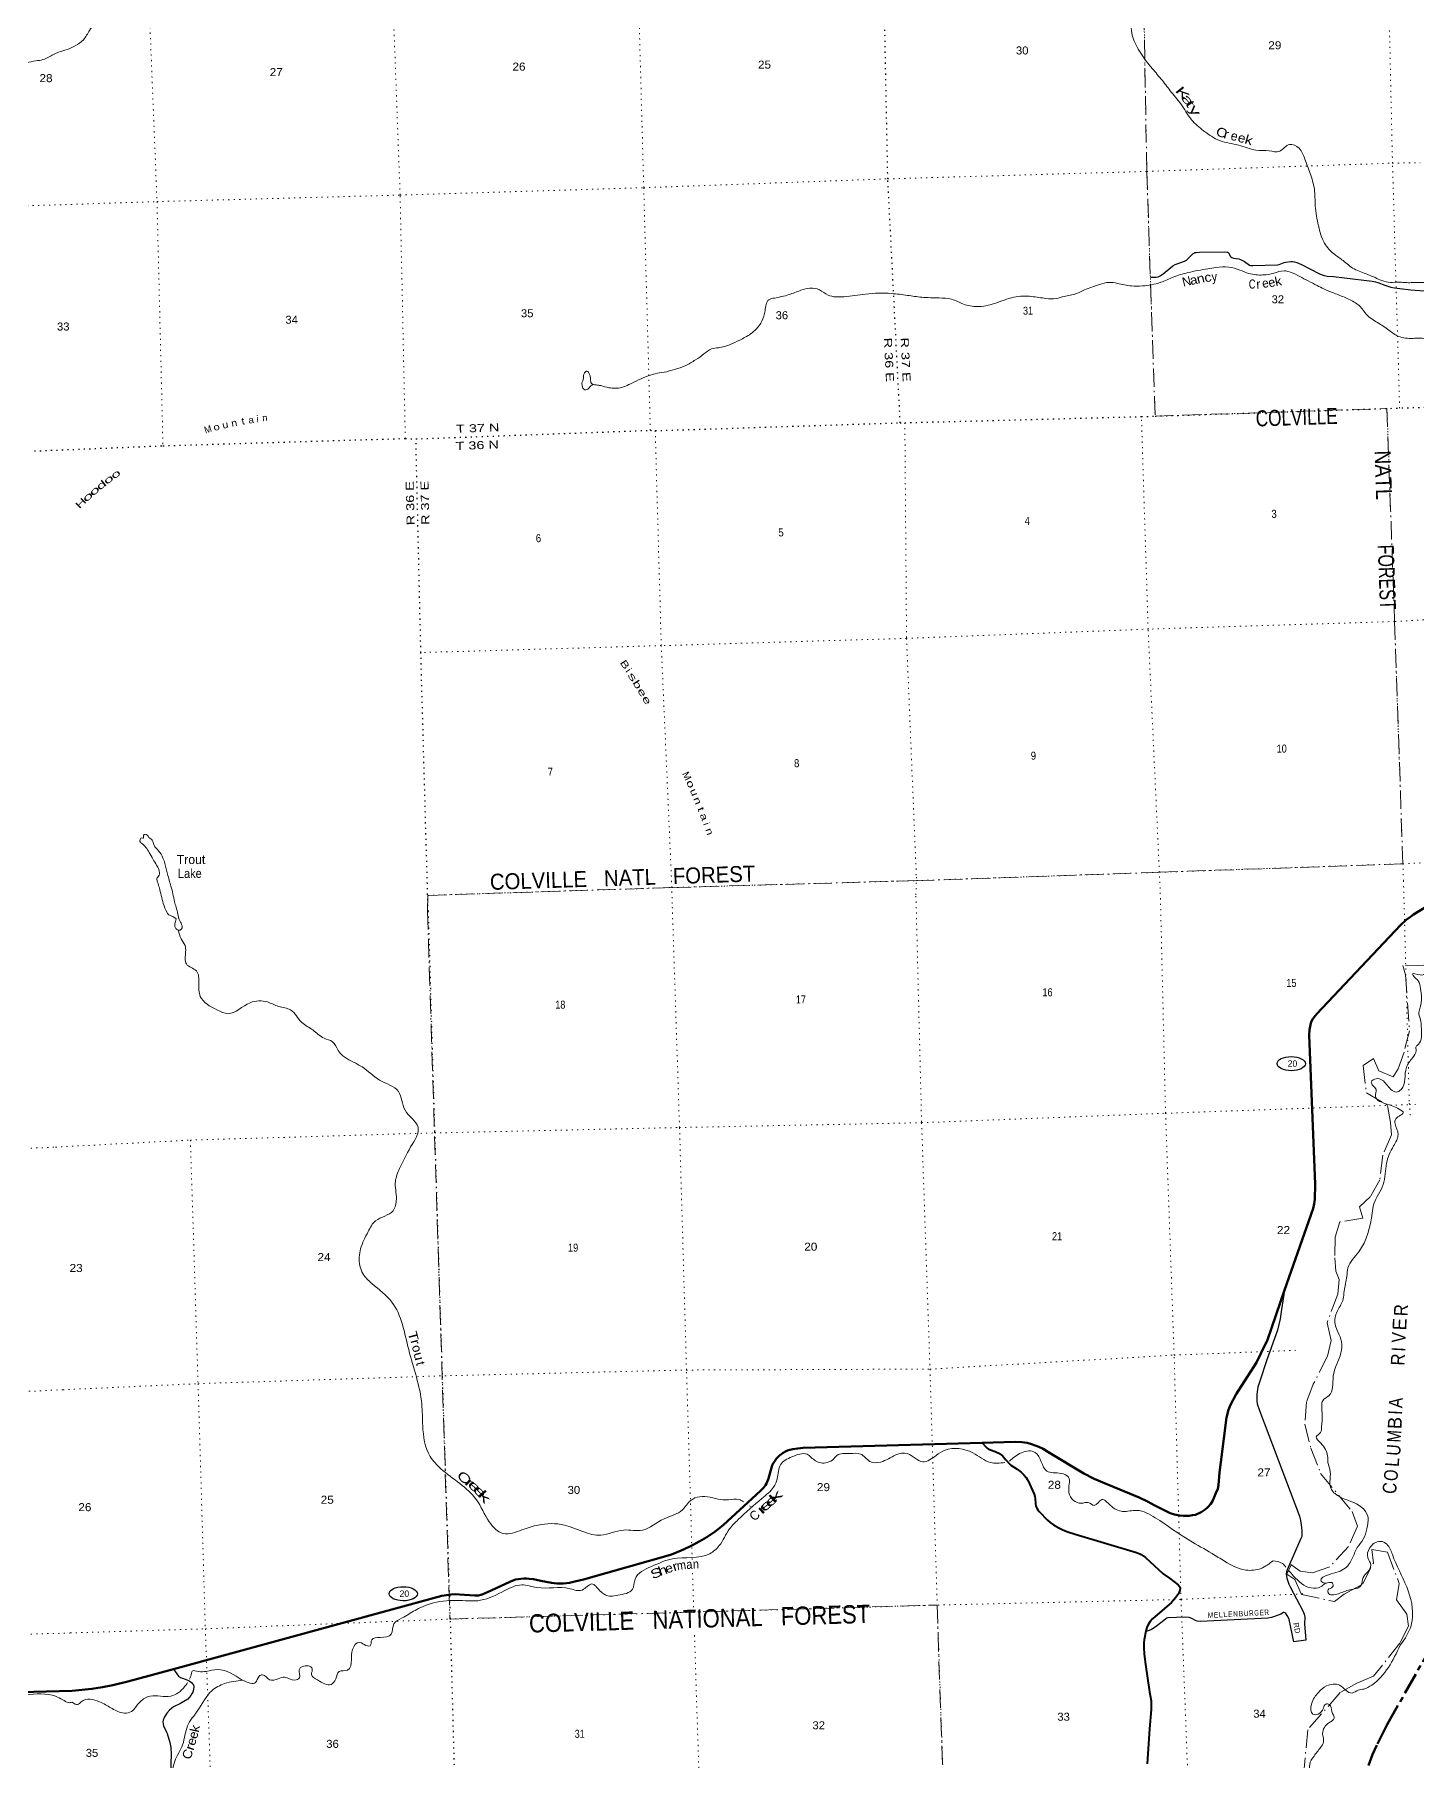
# Model space of a CAD drawing. Header units: feet. Extents: x 485078 to 733631, y 372822 to 564222.
# Drawn here: x 670811 to 701063, y 405261 to 443034 of the extents above; entities that cross this region are included whole.
import ezdxf
from ezdxf.enums import TextEntityAlignment as Align

# ---------------------------------------------------------------- set-up
doc = ezdxf.new("R2010")
doc.units = ezdxf.units.FT
doc.header["$LTSCALE"] = 80
for name, pattern in [('DOT_DASHED', [7.7, 5, -1.2, 0.3, -1.2]), ('DOTTED', [1.5, 0.3, -1.2]), ('LONG_DASH_SHORT_DASH', [9.9, 6, -1.2, 1.5, -1.2])]:
    doc.linetypes.add(name, pattern=pattern)
for name, color, linetype, lineweight in [('11', 7, 'LONG_DASH_SHORT_DASH', 60), ('17', 7, 'Continuous', 25), ('23', 7, 'Continuous', 70), ('26', 7, 'Continuous', 40), ('29', 7, 'Continuous', 25), ('30', 7, 'Continuous', 25), ('39', 7, 'Continuous', 13), ('41', 7, 'Continuous', 13), ('44', 7, 'DOT_DASHED', 13), ('6', 7, 'DOTTED', 25), ('61', 7, 'Continuous', 13), ('7', 7, 'DOTTED', 13)]:
    doc.layers.add(name, color=color, linetype=linetype, lineweight=lineweight)
doc.layers.add('42', color=7, linetype='Continuous')

msp = doc.modelspace()

# ---------------------------------------------------------------- linework, layer by layer
at = {"layer": '11'}
msp.add_lwpolyline([(702103.57, 409215.45), (701414.95, 407860.68), (700402.86, 406071.72), (700171.7, 405618.33), (700078.65, 405415.49), (699988.81, 405173.09)], dxfattribs=at)
at = {"layer": '17'}
for centre in [(698302.44, 420524.32), (678875.44, 408929.49)]:
    msp.add_ellipse(centre, major_axis=(309.24, -1), ratio=0.500121, dxfattribs=at)
at = {"layer": '23'}
for points in [[(698157.31, 415569.97), (698778.07, 417357.05), (698805.64, 417455.59), (698820.29, 417556.51), (698824.05, 417888.16), (698693.77, 421150.9), (698700.96, 421264.55), (698719.16, 421372.06), (698737.52, 421440.79), (698774.07, 421507.29), (698859.07, 421611.01), (700692.11, 423553.45), (700815.77, 423666.55), (700906.68, 423739.3), (700979.51, 423789.02), (701407.41, 424051.29), (701473.27, 424098.42), (701529.49, 424150.18), (701586.26, 424209.81), (701627.56, 424256.14)], [(696760.74, 411809.63), (696885.87, 412786.69), (696929.75, 412955), (696972.08, 413064.37), (697094.15, 413292.65), (697540.81, 413988.13), (697637.73, 414181.25), (697779.72, 414482.94), (698157.31, 415569.97)], [(673847.44, 407277.76), (679719.75, 408880.59), (679820.7, 408901.65), (679924.59, 408915.41), (680023.41, 408919.94), (680110.34, 408915.26), (680442.25, 408889.43), (680483.66, 408888.35), (680525.2, 408891.68), (680573.38, 408904.98), (680600.96, 408914.7), (680796.22, 408997.73), (681206.03, 409192.71), (681292.01, 409226.69), (681335.21, 409238.33), (681390.07, 409247.09), (681513, 409259.94), (681569.49, 409261.6), (681630.02, 409256.75), (681722.35, 409244.98), (681883.78, 409212.26), (682117.37, 409167.13), (682233.28, 409154.37), (682317.2, 409151.88), (682380.21, 409155.28), (682450.95, 409161.02), (682515.75, 409170.99), (682627.28, 409195.49), (682817.56, 409243.99), (684720.71, 409783.67), (684820.33, 409819.41), (685004.77, 409899.21), (685187.54, 409984), (685367.57, 410081.21), (685514.86, 410166.88), (685702.62, 410293.24), (685873.55, 410428.85), (686693.74, 411180.22), (686760.45, 411249.53), (686798.42, 411301.58), (686823.34, 411343.15), (686863.24, 411448.89), (686937.73, 411714.07), (686952.94, 411755.46), (686979.53, 411800.35), (687041.28, 411889.2), (687105.8, 411953.31), (687184.79, 412013.04), (687237.07, 412043.09), (687281.93, 412061.38), (687331.78, 412079.66), (687396.31, 412092.54), (687506.24, 412109.59), (687623.65, 412117.97), (691541.88, 412230.69)], [(691541.88, 412230.69), (692259.03, 412251.32), (692405.34, 412248.41), (692528.23, 412229.56), (692639.62, 412196.87), (692783.31, 412142.66), (692875.56, 412097.12), (692980.48, 412035.73), (693762.51, 411561.28), (693988.35, 411441.11), (694213.25, 411351.23), (694978.32, 411031.9), (695160.2, 410948.27), (695316.8, 410860.73), (695655.28, 410689.56), (695745.07, 410662.31), (695854.64, 410641.32), (695947.78, 410635.71), (696066.8, 410635.94), (696143.84, 410645.69), (696203.66, 410658.99), (696329.93, 410712.19), (696419.66, 410772.04), (696478.94, 410820.89), (696542.61, 410895.07), (696577.82, 410951.4), (696655.09, 411127.71), (696692.15, 411220.94), (696708.21, 411301.24), (696731.71, 411582.99), (696760.74, 411809.63)], [(671631.21, 406805.58), (672065.41, 406847.54), (672298.02, 406884.12), (672524.59, 406931.28), (672853.35, 407006.43), (673847.44, 407277.76)], [(669381.55, 406744.58), (671631.21, 406805.58)]]:
    msp.add_lwpolyline(points, dxfattribs=at)
at = {"layer": '26'}
for points in [[(691541.88, 412230.69), (691619.59, 412140.06), (691647.19, 412114.96), (691670.64, 412099.48), (691724.96, 412077.3), (691824.38, 412038.97), (691930.67, 411991.95), (691950, 411975.31), (691990.88, 411936.73), (692055.46, 411860.31), (692142.03, 411767.28), (692169.05, 411743.62), (692303.85, 411652.03), (692392.9, 411586.54), (692428.02, 411555.16), (692449.84, 411532.6), (692502.03, 411468.56), (692524.61, 411438.44), (692537.33, 411412.83), (692677.65, 411108.35), (692694.86, 411053.36), (692701.49, 411011.71), (692707.15, 410896.22), (692715.28, 410854.82), (692722.81, 410828.46), (692735.35, 410804.61), (692761.7, 410764.45), (692788.5, 410727.7), (692967.6, 410536.84), (693029.5, 410484.56), (693099.74, 410438.12), (693215.14, 410370.34), (693289.15, 410332.69), (693356.21, 410303.89), (693415.84, 410282.48), (693572.96, 410231.76), (694916.55, 409833.1), (694986.28, 409805.53), (695021.4, 409787.96), (695112.59, 409723.77), (695498.18, 409363.36), (695634.99, 409271.86), (695826.51, 409123.94), (695861.81, 409080.08), (695869.34, 409049.95), (695866.83, 408999.75), (695836.73, 408926.95), (695768.99, 408836.58), (695680.31, 408740.13), (695266, 408377.21), (695216.68, 408321.31), (695165.65, 408241.66), (695143.07, 408191.46), (695120.17, 408109.26), (695084.11, 407917.84), (695076.59, 407860.1), (695076.59, 407752.16), (695083.46, 407610.6), (695112.73, 407381.38), (695201.07, 406782.67), (695234.63, 406589.92), (695236.38, 406503.16), (695237.14, 406396.63), (695199.71, 405977.23)], [(695199.71, 405977.23), (695146.37, 405212.14)]]:
    msp.add_lwpolyline(points, dxfattribs=at)
at = {"layer": '29'}
msp.add_line((699468.55, 437710.39), (700071.89, 437637.6), dxfattribs=at)
for points in [[(695224.07, 437728.64), (695348.94, 437730.89), (695389.93, 437737.3), (695436.05, 437755.24), (695502.66, 437797.54), (695666.62, 437941.08), (695712.74, 437975.68), (695763.98, 438002.59), (695968.93, 438079.49), (696009.92, 438101.28), (696091.9, 438182.02), (696150.83, 438234.56), (696179.01, 438253.79), (696195.67, 438263.4), (696220, 438270.45), (696291.74, 438274.29), (696850.24, 438284.55), (696900.2, 438277.5), (696911.73, 438271.73), (696927.1, 438258.91), (696973.21, 438182.02), (696982.18, 438170.49), (697001.4, 438160.87), (697039.82, 438146.13), (697152.55, 438125.63), (697194.82, 438114.09), (697224.29, 438101.28), (697275.52, 438069.24), (697388.25, 437987.21), (697411.31, 437979.53), (697459.98, 437982.09), (698003.11, 437997.47), (698037.7, 438004.52), (698149.14, 438046.81), (698182.45, 438053.86), (698291.33, 438069.24), (698331.04, 438069.24), (698372.03, 438062.84), (698420.71, 438048.74), (698525.75, 438002.59), (698920.29, 437797.54), (698997.15, 437769.35), (699084.26, 437751.4), (699227.72, 437741.15), (699468.55, 437710.39)], [(700071.89, 437637.6), (700144.9, 437625.81), (700193.58, 437612.99), (700352.42, 437554.04), (700477.96, 437510.46), (700557.75, 437492.81), (700675.59, 437477.43), (700916.05, 437448.95), (701210.69, 437428.52)], [(698157.31, 415569.97), (698090.66, 415147.6), (698057.85, 414942.39), (698000.43, 414696.15), (697766.7, 414048.49), (697604.45, 413559.81), (697571.84, 413450.54), (697547.23, 413294.58), (697547.23, 413150.94), (697557.08, 413085.76), (697607.13, 412935.24), (698480.41, 410629.61), (698506.97, 410532.5), (698528.87, 410375.97), (698535.68, 410306.77), (698535.68, 410237), (698531.58, 410183.65), (698514.37, 410135.1), (698209.1, 409455.31), (698196.3, 409411.05), (698191.16, 409362.82), (698194.24, 409312.55), (698207.45, 409269.3), (698249.61, 409140.18), (698276.6, 409080.79), (698555.77, 408559.28), (698584.91, 408482.5), (698595.58, 408414.6), (698594.99, 408269.05), (698617.61, 407911.74), (698359.64, 407879.84), (698255.07, 408368.78), (698230.14, 408431.2), (698181.35, 408494.52), (698158.36, 408515.33), (698141.96, 408519.44), (698132.29, 408517.71), (698074.56, 408480.07), (697936.27, 408430.56), (697869.21, 408410.68), (697787.54, 408394.97), (696319.83, 408320.54), (696242.87, 408326.95), (696205.06, 408341.94), (696128.16, 408391.16), (696069.71, 408411.71), (695979.91, 408420.27), (695604.39, 408401.98), (695581.64, 408395.29), (695559.08, 408382.98), (695477.11, 408314.31), (695324.18, 408199.8), (695247.37, 408146.99), (695189.95, 408122.37), (695119.42, 408106.57)], [(673847.44, 407277.76), (673962.43, 407127.89), (673981.41, 407110.67), (674006.01, 407094.25), (674127.98, 407050.64), (674191.61, 407021.42), (674243.9, 406987.55), (674269.58, 406960.74), (674284.91, 406934.19), (674293.11, 406903.41), (674288.86, 406829.77), (674271.58, 406777.21), (674259.28, 406752.6), (674228.51, 406703.33), (674195.91, 406657.94), (674160.84, 406623.3), (674074.71, 406569.95), (674002.96, 406526.39), (673852.2, 406454), (673811.27, 406427.2), (673761.97, 406384.23), (673702.5, 406316.51), (673667.63, 406262.36), (673645.08, 406220.06), (673624.57, 406166.71), (673618.42, 406127.72), (673621.38, 406081.44), (673628.68, 406039.48), (673696.31, 405905.19), (673712.76, 405873.26), (673768.44, 405676.32), (673792.73, 405567.51), (673800.73, 405422.32), (673770.2, 404578.71)]]:
    msp.add_lwpolyline(points, dxfattribs=at)
at = {"layer": '39'}
msp.add_line((686451.32, 410853.67), (686502.55, 410820.55), dxfattribs=at)
for points in [[(680956.19, 449049.5), (680682.26, 448962.34), (680619.84, 448953.93), (680414.4, 448928.03), (680186.02, 448866.86), (680027.36, 448781.98), (679935.62, 448640.91), (679829.5, 448452.75), (679662.44, 448323.03), (679525.64, 448301.72), (679355.34, 448414.77), (679208.9, 448433.59), (679165.67, 448294.33), (679142.87, 448097.14), (679048.73, 448018.72), (678944.01, 447899.43), (678834.16, 447703.03), (678766.37, 447570.96), (678672.77, 447478.39), (678451.32, 447500.47), (678231.03, 447492.23), (678024.25, 447395.44), (677929.79, 447167.23), (677857.94, 446929.75), (677832.73, 446689.96), (677669.64, 446562.41), (677409.46, 446485.88), (677127.28, 446297.21), (676977.72, 446186.36), (676744.83, 446084.54), (676534.17, 445983.55), (676414.3, 445942.63), (676276.95, 445882.85), (676239.01, 445869.28), (675990.35, 445809.38), (675731.5, 445803.74), (675568.42, 445781.45), (675385.9, 445685.56), (675209.52, 445587.88), (675004.53, 445444.6), (674830.4, 445340.93), (674670.21, 445401.73), (674525.09, 445491.44), (674272.86, 445471.88), (674044.33, 445467.38), (673870.13, 445418.36), (673747.99, 445225.55), (673730.79, 444988.09), (673676.75, 444814.02), (673460.32, 444599.46), (673261.08, 444411.86), (673208.84, 444349.19), (673154.81, 444280.37), (672924.17, 444172.56), (672683.11, 444019.83), (672543.5, 443913.41), (672376.28, 443735.1), (672270.78, 443530.77), (672223.97, 443379.23), (672117.08, 443263.91), (672013.14, 443124.41), (671879.26, 442921.04), (671702.25, 442786.9), (671523.16, 442707.33), (671337.14, 442649.77), (671116.84, 442536.28), (670995.26, 442487.2), (670836.54, 442456.97), (670639.72, 442417.22), (670553.97, 442395.23)], [(693235.21, 447887.48), (693260.53, 447702.21), (693272.17, 447504.28), (693274.16, 447188.6), (693402.38, 446905.97), (693521.44, 446651.34), (693640.09, 446248.93), (693710.09, 445954), (693783.68, 445723.98), (693906.07, 445435.07), (694049.38, 445181.34), (694219.9, 444956.97), (694429.27, 444669.28), (694595.42, 444347.59), (694721.38, 443965.7), (694791.98, 443444.1), (694824.35, 443022.27), (694979.39, 442673.85), (695229.48, 442326.96), (695456.27, 442060.17), (695656.32, 441804.52), (695883.81, 441519.53), (696119.76, 441172.11), (696384.02, 440931.01), (696740.47, 440713.59), (697146.99, 440615.45), (697529.64, 440506.29), (697815.69, 440488.65), (698048.57, 440485.22), (698263.58, 440630.9), (698471.27, 440545.56), (698601.75, 440309.57), (698714.9, 439998.04), (698807.13, 439651.32), (698827.22, 439285.71), (698898.53, 438851.17), (699028.45, 438471.45), (699246.23, 438228.61), (699433.7, 438089.88), (699675.5, 437906.64), (699975.6, 437786.3), (700239.02, 437672.68), (700423.39, 437614.8), (700611.49, 437617.79), (700743.25, 437612.6), (700862.87, 437606.95), (700988.25, 437609.62), (701137.96, 437611.17), (701189.38, 437610.13), (701204.92, 437608.76)], [(683034.62, 435383.56), (682967.54, 435338.54), (682930.77, 435294.66), (682851.09, 435261.32), (682807.18, 435298.13), (682790.39, 435366.33), (682784.41, 435416.71), (682810.38, 435478.4), (682819.33, 435561.72), (682842.89, 435633.45), (682894.04, 435671.79), (682953.57, 435597.11), (682973.54, 435498.67), (682995.45, 435402.33), (683018.38, 435384.97), (683097.9, 435369.73), (683195.6, 435355.17), (683375.46, 435309.27), (683656.54, 435315.74), (683814.1, 435376.28), (684024.61, 435481.31), (684255.87, 435572.95), (684387.78, 435616.34), (684580.87, 435647.85), (684813.29, 435709.17), (685045.01, 435788.68), (685270.67, 435920.6), (685454.05, 436046.88), (685619.71, 436160.35), (685770.66, 436182.19), (686026.95, 436254.52), (686235.74, 436351.39), (686475.48, 436485.86), (686600.79, 436595.8), (686721.76, 436766.3), (686789.95, 436993.53), (686875.87, 437233.56), (686995.89, 437270.43), (687312.81, 437345.04), (687576.32, 437439.91), (687772.91, 437485.72), (687978.66, 437450.91), (688169.24, 437336.59), (688520.81, 437299.14), (688986.19, 437355), (689278.77, 437378.09), (689552.3, 437370.1), (689908.07, 437328.76), (690219.22, 437289.8), (690598.31, 437273.61), (690870.67, 437243.32), (691131.75, 437137.71), (691433.34, 437084.22), (691807.23, 437150.83), (692235, 437290.3), (692625.05, 437304.89), (692936.36, 437261.89), (693158.98, 437262.12), (693333.33, 437307.1), (693600.19, 437367.68), (693779.21, 437449.27), (693936.85, 437507.79), (694104.68, 437564.67), (694313.31, 437612.96), (694500.33, 437591.62), (694806.11, 437534.23), (695044.9, 437535.07), (695246.23, 437562.84), (695450.66, 437615.02), (695715.58, 437726.13), (696041.59, 437827.39), (696477.59, 437910.49), (696654.66, 437937.36), (696935.66, 437945.84), (697178.95, 437882.07), (697376.07, 437808.48), (697682.94, 437775.43), (697922.28, 437814.75), (698144.98, 437865.58), (698298.11, 437830.83), (698671.58, 437644.41), (698869.78, 437542.52), (699014.2, 437471.01), (699205.48, 437391.13), (699464.47, 437287.46), (699705.96, 437164.93), (699812.21, 437085.92), (699948.46, 436910.87), (700190.02, 436733.68), (700437.19, 436568.86), (700650.93, 436431.12), (700800.01, 436396.21), (700966.28, 436388.26), (701105.73, 436393.48), (701231.28, 436389.62), (701243.44, 436390.34)], [(673908.52, 423691.78), (673875.08, 423715.84), (673835.06, 423744.94), (673763.24, 423770.59), (673710.39, 423829.34), (673627.79, 424030.68), (673582.64, 424205.09), (673541.93, 424369.54), (673502.69, 424495.59), (673487.85, 424565.88), (673535.35, 424646.6), (673530.7, 424767.87), (673482.37, 424867.27), (673404.73, 424991.88), (673319.86, 425146.59), (673244.94, 425253.09), (673150.28, 425346.71), (673125.25, 425366.01), (673126.42, 425440.95), (673155.89, 425464.31), (673194.59, 425457.66), (673192.42, 425514.26), (673229.82, 425541.97), (673313.37, 425474.25), (673382.39, 425416.11), (673399.87, 425382.35), (673425.44, 425296.27), (673525.07, 425178.55), (673620.12, 425022.21), (673663.09, 424904.39), (673720.59, 424671.74), (673795.65, 424403.32), (673838.3, 424240.96), (673873.42, 424064.16), (673908.23, 423948.06), (673946.53, 423793.64), (673963.2, 423716.2), (673968.01, 423693.54)], [(673907.35, 423692.62), (673904.51, 423481.18), (673972.53, 423443.12), (674039.58, 423491.97), (674015.83, 423594.25), (673966.76, 423699.43)], [(673958.9, 423442.83), (674017.39, 423256.67), (674103.45, 423106.02), (674107.16, 422823.11), (674133.42, 422706.76), (674351.01, 422552.63), (674404.85, 422281.58), (674436.97, 421995.61), (674801, 421699.02), (675044.35, 421618.58), (675527.34, 421857.88), (675906.87, 421873.18), (676150.78, 421776.59), (676412.24, 421698.8), (676656.23, 421424.29), (676898.4, 421260.91), (677147.26, 421079.58), (677323.63, 421006.9), (677449.53, 420815.19), (677977.61, 420451.56), (678357.44, 420165.63), (678770.41, 419915.23), (678915.96, 419505.86), (679199.64, 419135.69), (679038.76, 418701.44), (678796.28, 418229.97), (678704.81, 417951.81), (678726.41, 417560.34), (678654.3, 417307.11), (678271.71, 417087.5), (678108.03, 416851.29), (677943.25, 416471.49), (677913.04, 416292.52), (677994.25, 415931.44), (678191.72, 415715.96), (678626.29, 415308.61), (678995.73, 414270.22), (679281.55, 413077.26), (679302.05, 412600.84), (679466.76, 411929.31), (679698.29, 411664.47), (680475.79, 410986.08), (680759.41, 410500.67), (681065.36, 410246.52), (681473.03, 410325.49), (681829.16, 410432.98), (682401.36, 410430.76), (683199.44, 410210.02), (683696.92, 410322.45), (684107.37, 410320.64), (684582.01, 410567.74), (684985.62, 410763.82), (685166.43, 410972.33), (685588.58, 411041.69), (685822.87, 410989.24), (685992.77, 410987.1), (686223.09, 410991.12), (686318.94, 410940.56)], [(701660.32, 423314.24), (701561.7, 423149.14), (701474.19, 422990.4), (701327.3, 422619.32), (701201, 422471.36), (701008.34, 422488.87), (700953.83, 422486.97), (700971.24, 422451.18), (701078.33, 422335.65), (701130.56, 422169.67), (701124.46, 421761.05), (701094.04, 421646.77), (701123.08, 421508.28), (701149.07, 421282.75), (701081.76, 420948.82), (701033.02, 420896.57), (701031.91, 420811.62), (700952.62, 420649.12), (700820.34, 420440.3), (700703.6, 419957.05), (700594.36, 419900.66), (700481.07, 419961.39), (700292.09, 420165.04), (700161.68, 420194.85), (700053.07, 420120.28), (700087.95, 420046.7), (700155.71, 419958.09), (700144.64, 419810.11), (700413.56, 419633.52), (700698.97, 419506.03), (700746.8, 419467.27), (700588.34, 419314.13), (700573.72, 419210.51), (700638.49, 418974.21), (700539.99, 418724.1), (700385.16, 418348.7), (700312.43, 417879.12), (700108.72, 417455.5), (700071.14, 417256.05), (699777.01, 416406.72), (699542.39, 416058.85), (699516.57, 415869.92), (699458.94, 415548.46), (699436.53, 415377.85), (699319.71, 415131.15), (699253.86, 414872.07), (699402.12, 414442.58), (699388.28, 414199.48), (699220.02, 413686.13), (699125.57, 413260.27), (698989.8, 413152.41), (698968.92, 413054.63), (698978.68, 412830.55), (698967, 412583.49), (698940.96, 412459.25), (698849.34, 412361.02), (698947.11, 412222.92), (699096.27, 411943.06), (699105.33, 411797.81), (699148.92, 411647.71), (699167.05, 411239.94), (699338.97, 411061.98), (699846.71, 410818.94), (699974.69, 410625.28), (699953.82, 410351.61), (699876.9, 410120.46), (699745.66, 409939.97), (699636.78, 409697.59), (699484.24, 409490.07), (699113.28, 409343.65), (698949.73, 409220.66), (699010.24, 409166.17), (699206.52, 409160.91), (699207.36, 409078.05), (699106.33, 409017.9), (699106.75, 408947.15), (699331.72, 408930.77), (699583.56, 409014.39), (699826.97, 409107.82), (699875.35, 409287.43), (699978.18, 409412.33), (700041.95, 409556.09), (699977.74, 409717.61), (700014.98, 409927.16), (700252.47, 410074.97), (700396.18, 410011.26), (700513.17, 409784.87), (700826.61, 409080.13), (700945.3, 408336.23), (700889.47, 408138.16), (700686.81, 407801.52)], [(675355.78, 407042.33), (675646.69, 406989.84), (675726.89, 407126.08), (675796.59, 407156.82), (675953.95, 407049.11), (676143.2, 407071.91), (676281.47, 407107.08), (676504.15, 407040.06), (676603.5, 407090.04), (676597.36, 407267.74), (676796.63, 407351.55), (676885.69, 407289.97), (676869.75, 407166.08), (677003.37, 407043.38), (677297.9, 406944.52), (677398.78, 407067.33), (677476.06, 407229.76), (677655, 407258.26), (677746.13, 407487.89), (677766.79, 407708.99), (677912.79, 407871.79), (678021.76, 407819), (678150.02, 407793.16), (678188.02, 407921.86), (678372.26, 407972.79), (678614.27, 408047.98), (678673.23, 408272.44), (678850.78, 408399.96), (679134.15, 408565.55), (679466.82, 408708.61), (680036.36, 408783.13), (680569.99, 408785.64), (681098.31, 409000.24), (681468.09, 409122.36), (681799.59, 409065.22), (682528.31, 409038.16), (682788.02, 409010.85), (683003.78, 409143.76), (683178.77, 408994.2), (683417.46, 408873.16), (683572.3, 408896.78), (683891.26, 409027.23), (683948.27, 409249.6), (684304.67, 409524.9), (684769.91, 409692.82), (685580.71, 409806.11), (685788.96, 409981.21), (686012.86, 410346.9), (686203.9, 410551.72), (686719.67, 411012.54), (686977.83, 411264.19), (687054.55, 411442.77), (687130.77, 411752.75), (687377.59, 411923.13), (687709.22, 411979.21), (687896.18, 411834.12), (688148.09, 411798.46), (688294.86, 411880.43), (688361.07, 411953.5), (688646.75, 411993.83), (688881.54, 411985.87), (689083.19, 411825.12), (689320.27, 411809.16), (689654.47, 411966.42), (689902.13, 411995.31), (690239.9, 411815.06), (690532.33, 411952.67), (690728.46, 412068.71), (691334.85, 412013.1), (691720.25, 411800.15), (692037.24, 411798.28)], [(692140.36, 411831.59), (692398.19, 412013.93), (692703.23, 412020.56), (692955.86, 411612.92), (693268.91, 411563.22), (693429.41, 411481.9), (693437.16, 411140.49), (693708.02, 410907.36), (693861.13, 410922.82), (693992.59, 410862.73), (694156.07, 410987.73), (694342.26, 410864.86), (694613.74, 410730.81), (694924.28, 410753.81), (695326.11, 410591.98), (696083.33, 410090.8), (696568.09, 409810.56), (696844.87, 409640.31), (697306.37, 409448.22), (697640.72, 409484.18), (697903.83, 409651.09)], [(697903.83, 409651.09), (698108.12, 409589.5), (698185.35, 409513.69)], [(698244.19, 409439.22), (698352.04, 409317.01), (698739.12, 409055.59), (698942.43, 409080.9), (699041.15, 409154.48)], [(700686.81, 407801.52), (700065.85, 406932.66), (699886.92, 406845.52), (699768.55, 406819.14), (699631.18, 406757.72), (699499.93, 406811.76), (699356.35, 406930.06), (699071.93, 406912.02), (698898.84, 406772.53), (698743.94, 406516.41), (698775.91, 406293.11), (698888.98, 406297.06), (699003.79, 406426.43), (699055.38, 406513.15), (699136.5, 406505.88), (699190.33, 406352.09), (699241.86, 406206.3), (699126.15, 406103.19), (699026.38, 406006.69), (698988.65, 405869.91), (699009.13, 405686.65), (698944.45, 405569.14), (698799.43, 405378.06), (698704.68, 405194.81), (698706.29, 405031.1), (698690.5, 404727.28), (698739.74, 404530.87), (698661.36, 404283.49), (698453.53, 404096.28), (698371.94, 403883.16), (698311.93, 403747.62), (698254.57, 403593.98), (698306.81, 403310.74), (698356.18, 403227.55), (698368.58, 403044), (698522.53, 402976.61), (698534.45, 402807.19), (698517.9, 402408.32), (698427.68, 402211.08), (698384.88, 401869.92), (698204.34, 401770.6), (698081.66, 401693.52), (697928.14, 401631.54), (697747.67, 401530.2), (697594.01, 401472.25), (697526.41, 401380.93), (697350.74, 401374.78), (697147.85, 401220.09), (696889.47, 401091.76), (696867.96, 401012.16), (696970.18, 400979.34), (697236.01, 401126.13), (697567.84, 401234.79), (697842.93, 401406.16), (698002.16, 401478.45), (698101.03, 401542.56), (698209.44, 401564.55), (698399.24, 401629.83), (698393.67, 401556.85), (698263.75, 401455.26), (698001.96, 401367.25), (697680.43, 401194.25), (697641.93, 401138.31), (697682.19, 400967.87), (697727.86, 400933.08), (697785.03, 400858.25), (697692.64, 400782.23), (697571.63, 400832.59), (697608.73, 400928.91), (697508.19, 400971.89), (697371.23, 401015.62), (697204.82, 400975.43), (697043.08, 400917.2), (696778.29, 400916.02), (696520.81, 400878.7), (696350.93, 400704.95), (695794.17, 399909.1), (695511.08, 399735.43), (695146.66, 399633.71), (695117.77, 399416.37), (695117.86, 399121.2), (695223.35, 398993.47), (695346.25, 399005.86), (695476.59, 398978.07), (695760.06, 398731.23), (695755.35, 398340.86), (695864.54, 398106.11), (696181.64, 397704.77), (696233.62, 397195.08), (696249.85, 396959.1), (696384.81, 396680.77)], [(674197.59, 407062.48), (674228.86, 407126.22), (674261.37, 407238.55), (674393.04, 407231.03), (674568.92, 407231.12), (674816.23, 407270.1), (675355.78, 407042.33)], [(664577.41, 406068.29), (664916.6, 406256.33), (665288.1, 406325.63), (665725.95, 406196.73), (665874.13, 406031.22), (666005.25, 406034.99), (666134.23, 405974.02), (666242.65, 406064.05), (666508.94, 406071.7), (666788.52, 406108.04), (667065.99, 406217.08), (667403.13, 406287.41), (667698.9, 406253.47), (667956.61, 406139.61), (668263.48, 406140.35), (668377.01, 406262.86), (668384.76, 406412.65), (668717.58, 406492.96), (669093.54, 406616.96), (669282.52, 406644.63), (669534.67, 406583.16), (669683.88, 406520.75), (669939.55, 406546.29), (671272.07, 406685.67), (671427.69, 406611.31), (671548.66, 406548.09), (671637.21, 406557.62)], [(671634.08, 406557.28), (671753.65, 406503.82), (671834.35, 406567.29), (672232.69, 406565.06), (672481.82, 406434.28), (672736.38, 406321.88), (672897.64, 406335.61), (673120.08, 406567.81), (673342.33, 406688.81), (673789.05, 406690.29), (674091.36, 406892.94), (674155.84, 406984.5)], [(671795.53, 401487.22), (672112.03, 401864.24), (672545.99, 402411.16), (672771.99, 402481.74), (673133.33, 402848.2), (673188.95, 403052.33), (673215.12, 403231.16), (673356.18, 403361.45), (673360.97, 403573.9), (673509.89, 403769.16), (673523.31, 404024.37), (673700.71, 404214.56), (673792.81, 404474.55), (673876.59, 405268), (674050.15, 405627.89), (674157.28, 406038.02), (674385.99, 406381.64), (674686.61, 406808.64), (674968.31, 406964.07), (675363.23, 407040.99)]]:
    msp.add_spline(points, degree=3, dxfattribs=at)
at = {"layer": '44'}
for points in [[(688649.39, 470198.26), (688773, 466766.95), (694401, 466945.95), (694488, 461456.95), (694691, 456153.95), (694788, 450823.95), (695048, 445380.95), (695141, 440040.95), (695323, 434686.95), (700396, 434854.95), (700562, 430195.95), (700743, 424896.95), (695417, 424709.95), (690101, 424527.95), (684752, 424375.95), (679411, 424204.95), (679406.87, 423859.49)], [(679406.87, 423859.49), (679897.01, 408376.8), (690553.59, 408681.52), (690828.1, 400676.71), (685512.7, 400531.83), (685737.48, 392567.88), (680386.66, 392458.27), (680591.62, 387129.84), (675215.78, 386981.01), (675501.72, 377706.59)], [(701200.7, 422680.59), (700746.17, 422670.9), (700804.45, 422466.13), (700885.19, 421240.66), (700768.85, 420774.56), (700641.55, 420411.31), (700533.18, 420238.64), (700216.31, 420365.97), (700099.56, 420638), (699873.41, 420484.55), (699946.75, 419885.81), (700407.16, 419612.52), (700472.32, 419234.01), (700493.97, 418965.6), (700304.24, 418521.87), (700238.41, 417984.26), (700032.34, 417618.98), (699796.05, 417394.48), (699869.82, 417141.57), (699362.67, 417061.77), (699258.71, 416731.48), (699253.29, 416274.3), (699275.51, 415985.68), (699353.37, 415803.65), (699319.98, 415479.22), (699084.67, 414858.38), (699176.36, 414470.43), (699095.13, 414122.53), (698784.62, 413515.92), (698637.92, 413123.86), (698598.9, 412639.52), (698730.79, 412115.1), (698944.39, 411560.42), (699634.67, 410728.83), (699750.71, 410410.27), (699552.89, 409966.33), (699144.96, 409519.01), (698768.55, 409389.99), (698496.81, 409421.42), (698294.62, 409567.88)], [(698296.76, 409563.89), (698205.45, 409359.31), (698380.47, 409244.5), (698525.07, 408916.57), (699251.14, 408757.31), (699459.49, 408919.34), (699861.57, 409142.04), (700098.78, 409600.2), (700062.09, 409900.58), (700405.48, 409836.62), (700665.17, 409151.68), (700602.28, 408798.18), (700827.33, 408484.45), (700867.05, 408220.55), (700679.32, 407849.68), (700101.2, 407126.97), (699737.7, 406969.98), (699371.47, 406766.41), (698664.43, 405955.45), (698512.55, 404374.13)]]:
    msp.add_lwpolyline(points, dxfattribs=at)
at = {"layer": '6'}
for points in [[(689748, 434541.95), (689476, 439876.95), (689372, 445194.95), (689125, 450625.95), (689113.99, 451158.44)], [(670810.24, 433926.16), (673620, 434039.95), (678921, 434198.95), (679154, 434189.95), (684281, 434377.95), (684389, 434369.95), (689748, 434541.95), (689849, 434543.95), (695025, 434677.95), (695323, 434686.95), (701291.2, 434884.6)], [(679420.68, 423859.88), (679262, 429515.95), (679154, 434189.95)], [(679420.68, 423859.88), (679560.5, 419032.96), (679727.1, 413678.27), (679903.36, 408328.39), (680043.39, 403067.9), (680296.93, 397691.42), (680394.72, 392475.54), (680591.5, 387119.55), (680737.59, 381868.58), (680831.76, 377869.35)]]:
    msp.add_lwpolyline(points, dxfattribs=at)
at = {"layer": '61', "linetype": 'DOTTED'}
msp.add_lwpolyline([(700673, 434860.95), (700516, 440220.95), (700397, 445586.95), (700207, 450906.95), (700109, 456325.95), (699978.9, 458989.24)], dxfattribs=at)
at = {"layer": '7'}
for p, q in [((685232.04, 408515.13), (685205.21, 409407.27)), ((695891.24, 408804.78), (696093.11, 403530.45))]:
    msp.add_line(p, q, dxfattribs=at)
for points in [[(694255.6, 470373.48), (694401, 466945.95), (694488, 461456.95), (694691, 456153.95), (694788, 450823.95), (695048, 445380.95), (695141, 440040.95), (695323, 434686.95)], [(684281, 434377.95), (684137, 439683.95), (683992, 444996.95), (683968, 445178.95), (683802, 450457.95), (683652, 455863.95), (683568, 461222.95), (683411, 466586.95), (683315.91, 470032.9)], [(672703, 466289.95), (672844, 460934.95), (673006, 455603.95), (673185, 450250.95), (673270, 444875.95), (673490, 439379.95), (673620, 434039.95)], [(678921, 434198.95), (678808, 439522.95), (678603, 445064.95), (678483, 450359.95), (678288, 455717.95), (678200, 461025.95), (678049, 466434.95)], [(670647.93, 439288.27), (673490, 439379.95), (678808, 439522.95), (684137, 439683.95), (689476, 439876.95), (695141, 440040.95), (700516, 440220.95), (701121.98, 440231.41)], [(700757.19, 424524.05), (700743, 424896.95), (700562, 430195.95), (700396, 434854.95)], [(689849, 434543.95), (689886, 429826.95), (690101.01, 424602.3), (690091.83, 424189.49)], [(695434.92, 424356.46), (695417, 424709.95), (695170.01, 430028.61), (695025, 434677.95)], [(684759.65, 424024.16), (684752, 424375.95), (684521, 429667.95), (684389, 434369.95)], [(701437.91, 430248.51), (700562, 430195.95), (695179, 430028.95), (689886, 429826.95), (684521, 429667.95), (679262, 429515.95)], [(679411, 424204.95), (684752, 424375.95), (690101, 424527.95), (695417, 424709.95), (700743, 424896.95), (701606.07, 424935.12)], [(695891.24, 408804.78), (695739.72, 414149.02), (695551.65, 419439.43), (695434.92, 424356.46)], [(700757.19, 424524.05), (700883.83, 419659.47), (700903.15, 419393.78)], [(685197.08, 409677.44), (685072.4, 413822.88), (684920.26, 419126.68), (684759.65, 424024.16)], [(690091.83, 424189.49), (690215.47, 419232.82), (690398.89, 413843.22), (690556, 408689.59), (690739.5, 403373.24), (690914.62, 397970.29), (690953.94, 396730.35)], [(671271.18, 418699.06), (674220.84, 418851.96), (679562.92, 419008.81), (684920.26, 419126.68), (690215.47, 419232.82), (695551.65, 419439.43), (700886.45, 419627.8), (701019.04, 419632.9)], [(649183.92, 417934.6), (653093.08, 418029.23), (658363.54, 418209.08), (663652.27, 418385.41), (668931.38, 418592.57), (671271.18, 418699.06)], [(674220.84, 418851.96), (674387.95, 413524.44), (674548.19, 408162.32), (674732, 402877.83), (674872.16, 397569.57), (675022.14, 392269.75), (675217, 386998.98), (675378.77, 381708.01), (675501.72, 377706.59)], [(653093.08, 418029.23), (653175.42, 412713.89), (653350.25, 407342.6), (658633.47, 407569.3), (663992.11, 407771.9), (669291.35, 408003.11), (671592.89, 408071.29)], [(671431.83, 413392.2), (674387.95, 413524.44), (679788, 413696.9), (685072.4, 413822.88), (690398.89, 413843.22), (695739.72, 414149.02), (698439.04, 414255.43)], [(671431.83, 413392.2), (669040.56, 413279.24), (663767.24, 413058.89), (658492.4, 412891.04), (653175.42, 412713.89), (647897.91, 412568.2)], [(671592.89, 408071.29), (674548.19, 408162.32), (679893.7, 408374.28), (685239.38, 408526.28), (690577.73, 408682.35), (695891.24, 408804.78), (698602.04, 408929.79)], [(685938.61, 387234.85), (685735.49, 392551.01), (685588.25, 397835.69), (685401.47, 403200), (685245.9, 408080.19)]]:
    msp.add_lwpolyline(points, dxfattribs=at)

# ---------------------------------------------------------------- texts
at = {"layer": '17'}
for p in [(698328.49, 420456.01), (678901.49, 408861.18)]:
    msp.add_text('20', height=140, dxfattribs=at).set_placement(p, align=Align.CENTER)
at = {"layer": '30'}
for s, rotation, width, p in [('M', 2.903, 0.7, (696538.8, 408401.73)), ('E', 2.903, 0.75, (696659.58, 408407.86)), ('L', 2.903, 0.8, (696764.32, 408413.18)), ('L', 2.903, 0.8, (696862.24, 408418.63)), ('E', 2.903, 0.75, (696972.66, 408424.22)), ('N', 2.903, 0.7, (697085.54, 408429.7)), ('B', 2.903, 0.75, (697203.61, 408435.44)), ('U', 2.903, 0.7, (697317.32, 408441.22)), ('R', 2.903, 0.7, (697431.98, 408447.02)), ('G', 2.903, 0.65, (697545.21, 408452.77)), ('E', 2.903, 0.75, (697657.99, 408458.49)), ('R', 2.903, 0.7, (697766.04, 408463.97)), ('R', 282.072, 0.85, (698352.83, 408226.89)), ('D', 282.072, 0.85, (698378.96, 408108.76))]:
    msp.add_text(s, height=120, rotation=rotation, dxfattribs=dict(at, width=width)).set_placement(p, align=Align.CENTER)
at = {"layer": '41'}
for s, rotation, width, p in [('K', 308.578, 1.75, (695751.1, 441805.94)), ('a', 307.453, 1.85, (695876.69, 441648.52)), ('t', 304.222, 1.55, (695980.72, 441510.41)), ('y', 304.16, 1.75, (696046.15, 441414.21)), ('C', 335.933, 1.2, (696630.98, 440848.22)), ('r', 345.92, 1.2, (696807.11, 440774.3)), ('e', 344.444, 1.1, (697115.91, 440699.63)), ('k', 343.718, 1.25, (697267.15, 440656.81)), ('y', 5.941, 0.9, (696568.75, 437631.66)), ('a', 12.248, 1.1, (696106.32, 437553.68)), ('n', 13.068, 1.15, (696257.2, 437582.46)), ('c', 11.786, 1.15, (696420.82, 437611.82)), ('C', 359.525, 0.75, (697372.1, 437477.9)), ('e', 10.104, 0.95, (697682.7, 437488.06)), ('k', 10.905, 1.1, (697962.45, 437526.52))]:
    msp.add_text(s, height=200, rotation=rotation, dxfattribs=dict(at, width=width)).set_placement(p)
for s, rotation, p in [('e', 346.896, (696962.72, 440735.28)), ('N', 13.749, (695942.03, 437515.94)), ('r', 4.787, (697544.1, 437473.75)), ('e', 13.253, (697823.9, 437502.01))]:
    msp.add_text(s, height=200, rotation=rotation, dxfattribs=at).set_placement(p)
msp.add_text('Trout', height=200, dxfattribs=at).set_placement((673922, 424890.05))
at = {"layer": '41', "width": 0.9}
msp.add_text('Lake', height=200, dxfattribs=at).set_placement((673946.59, 424586.79))
at = {"layer": '41'}
for s, height, rotation, width, p in [('R', 300, 87.103, 0.9, (700850.69, 415123.83)), ('T', 200, 284.618, 1.3, (678997.26, 414541.73)), ('r', 200, 284.618, 1.2, (679047.06, 414412)), ('V', 300, 87.103, 0.85, (700802.91, 414527.33)), ('o', 200, 284.899, 1.05, (679080.83, 414268.59)), ('u', 200, 284.899, 1.2, (679122.7, 414100.35)), ('R', 300, 87.103, 0.9, (700783.38, 414045)), ('I', 300, 87.103, 0.85, (700798.54, 414268.38)), ('I', 300, 87.103, 0.85, (700727.4, 412886.46)), ('A', 300, 87.103, 0.85, (700736.71, 413099.47)), ('M', 300, 87.103, 0.8, (700702.33, 412366.88)), ('U', 300, 85.592, 0.85, (700691.93, 412062.18)), ('L', 300, 85.592, 0.9, (700659.19, 411796.49)), ('C', 200, 320.766, 1.55, (680142.84, 411392.7)), ('r', 200, 320.766, 2, (680267.19, 411287.42)), ('e', 200, 318.86, 1.9, (680373.14, 411202.66)), ('C', 300, 84.379, 0.85, (700602.52, 411224.54)), ('O', 300, 84.379, 0.8, (700631.88, 411507.54)), ('e', 200, 315.744, 2, (680482.21, 411095.34)), ('k', 200, 309.701, 2.05, (680572.71, 410990.43)), ('e', 200, 41.665, 1.9, (686875.32, 410795.53)), ('e', 200, 42.391, 1.95, (686989.46, 410893.23)), ('k', 200, 42.391, 2.15, (687089.48, 410984.54)), ('r', 200, 41.665, 2.1, (686787.38, 410711.37)), ('S', 200, 23.678, 1.35, (684446.06, 409290.29)), ('h', 200, 20.18, 1.3, (684586.91, 409348.99)), ('e', 200, 16.903, 1.1, (684716.54, 409395.57)), ('r', 200, 16.903, 1.25, (684851.86, 409434.49)), ('m', 200, 9.145, 0.9, (684975.89, 409455.65)), ('a', 200, 3.148, 0.9, (685139.83, 409473.9)), ('n', 200, 3.148, 0.9, (685283.6, 409479.66)), ('e', 200, 73.871, 1.1, (674338.12, 405670.35)), ('k', 200, 77.555, 1.15, (674417.13, 405959.69)), ('e', 200, 75.713, 1.05, (674380.64, 405816.45)), ('C', 200, 70.55, 1.1, (674252.34, 405386.94)), ('r', 200, 70.608, 1.3, (674301.71, 405539.28))]:
    msp.add_text(s, height=height, rotation=rotation, dxfattribs=dict(at, width=width)).set_placement(p, align=Align.CENTER)
for s, height, rotation, p in [('E', 300, 87.103, (700821.46, 414817.98)), ('t', 200, 284.899, (679160.34, 413943.26)), ('B', 300, 87.103, (700717.07, 412658.25)), ('C', 200, 41.894, (686628.24, 410569.66))]:
    msp.add_text(s, height=height, rotation=rotation, dxfattribs=at).set_placement(p, align=Align.CENTER)
at = {"layer": '42'}
for s, rotation, width, p in [('M', 17.236, 0.95, (674625.58, 434329.23)), ('o', 14.224, 1.25, (674808.59, 434379.45)), ('u', 13.268, 1.2, (674999.14, 434426.6)), ('n', 11.234, 1.15, (675191.34, 434467.72)), ('t', 9.294, 1.2, (675382.99, 434503.68)), ('a', 8.225, 1.05, (675558.88, 434533.61)), ('d', 38.389, 1.95, (672316.79, 433121.64)), ('o', 38.225, 1.95, (672473.55, 433245.26)), ('o', 35.234, 1.85, (672629.44, 433358.48)), ('H', 44.225, 1.6, (671874.6, 432731.57)), ('o', 42.369, 2.1, (672022.36, 432869.99)), ('o', 41.235, 2.05, (672169.43, 432999.69)), ('B', 304.165, 1.45, (683664.4, 429213.56)), ('i', 304.165, 1.2, (683743.97, 429086.77)), ('s', 304.165, 1.95, (683829.42, 428942.38)), ('b', 301.303, 1.7, (683934.45, 428779.2)), ('e', 301.174, 1.7, (684038.26, 428607.85)), ('e', 301.174, 1.7, (684141.18, 428437.74)), ('M', 295.332, 1.1, (685013.73, 426785.47)), ('o', 295.154, 1.55, (685096.42, 426610.17)), ('u', 292.006, 1.4, (685171.78, 426432.88)), ('n', 292.006, 1.45, (685246.5, 426248)), ('t', 292.006, 1.55, (685320.56, 426064.75)), ('a', 292.006, 1.4, (685387.37, 425895.69)), ('n', 288.849, 1.35, (685505.61, 425577.24))]:
    msp.add_text(s, height=150, rotation=rotation, dxfattribs=dict(at, width=width)).set_placement(p, align=Align.CENTER)
for s, rotation, p in [('i', 5.319, (675694.51, 434551.54)), ('n', 5.228, (675855.74, 434576.95)), ('i', 289.166, (685440.02, 425746.83))]:
    msp.add_text(s, height=150, rotation=rotation, dxfattribs=at).set_placement(p, align=Align.CENTER)
at = {"layer": '44'}
for s, height, rotation, width, p in [('COLVILLE', 350, 1.897, 0.8, (697531, 434460.23)), ('NATL', 350, 272.041, 0.9, (700121.76, 433931.58)), ('FOREST', 350, 272.041, 0.75, (700193.4, 431869.93)), ('COLVILLE   NATL   FOREST', 350, 1.834, 0.95, (680777.34, 424323.73)), ('COLVILLE   NATIONAL   FOREST', 400, 1.638, 0.9, (681633.04, 408078.51))]:
    msp.add_text(s, height=height, rotation=rotation, dxfattribs=dict(at, width=width)).set_placement(p)
at = {"layer": '6', "width": 1.35}
for s, rotation, p in [('R 36 E', 272.919, (689389.57, 436398.85)), ('R 37 E', 272.919, (689754.65, 436402.02)), ('T 37 N', 2.1, (680034.46, 434322.3)), ('T 36 N', 2.1, (680023.79, 433946.66)), ('R 36 E', 91.324, (679126.17, 432301.88)), ('R 37 E', 91.324, (679449.5, 432309.99))]:
    msp.add_text(s, height=175, rotation=rotation, dxfattribs=at).set_placement(p)
at = {"layer": '7'}
for s, width, p in [('30', 1.05, (692279.41, 442598.99)), ('29', 1.1, (697799.22, 442712.43)), ('26', 1.1, (681264.84, 442245.84)), ('25', 1.1, (686636.36, 442289.23)), ('28', 1.1, (670918.56, 441992.95)), ('27', 1.1, (675955.11, 442126.06)), ('31', 0.85, (692433.21, 436906.54)), ('32', 1.05, (697871.91, 437156.39)), ('33', 1.05, (671302.41, 436560.27)), ('34', 1.05, (676297.77, 436708.66)), ('35', 1.05, (681451.32, 436850.46)), ('36', 1.05, (687022.25, 436806.92)), ('10', 0.85, (697981.5, 427327.96)), ('15', 0.85, (698194.03, 422202.35)), ('17', 0.85, (687464.54, 421840.7)), ('16', 0.85, (692859.12, 421998.25)), ('18', 0.85, (682201.18, 421727.54)), ('21', 0.85, (693068.49, 416663.23)), ('22', 1.1, (697988.35, 416796.37)), ('24', 1.1, (677001.38, 416206.02)), ('19', 0.85, (682481.83, 416411.99)), ('20', 1.1, (687648.38, 416433.09)), ('23', 1.1, (671577.15, 415967.17)), ('28', 1.1, (692976.44, 411224.75)), ('27', 1.1, (697561.8, 411496.64)), ('25', 1.1, (677071.03, 410898.39)), ('30', 1.05, (682472.83, 411112.59)), ('29', 1.1, (687925.05, 411174.02)), ('26', 1.1, (671768.8, 410735.92)), ('32', 1.05, (687828.03, 405964.52)), ('33', 1.05, (693184.93, 406152.01)), ('34', 1.05, (697470.48, 406219.11)), ('36', 1.05, (677192.89, 405558.56)), ('31', 0.85, (682626.12, 405777.95)), ('35', 1.05, (671931.58, 405361.59))]:
    msp.add_text(s, height=175, dxfattribs=dict(at, width=width)).set_placement(p)
at = {"layer": '7', "width": 0.9}
for s, p in [('3', (697870.55, 432461.07)), ('5', (687083.83, 432054.68)), ('4', (692471.89, 432306.82)), ('6', (681778.01, 431927.07)), ('9', (692606.12, 427170.61)), ('7', (682039.28, 426819.6)), ('8', (687427.54, 427006.66))]:
    msp.add_text(s, height=175, rotation=2.142, dxfattribs=at).set_placement(p)

doc.saveas('drawing.dxf')
